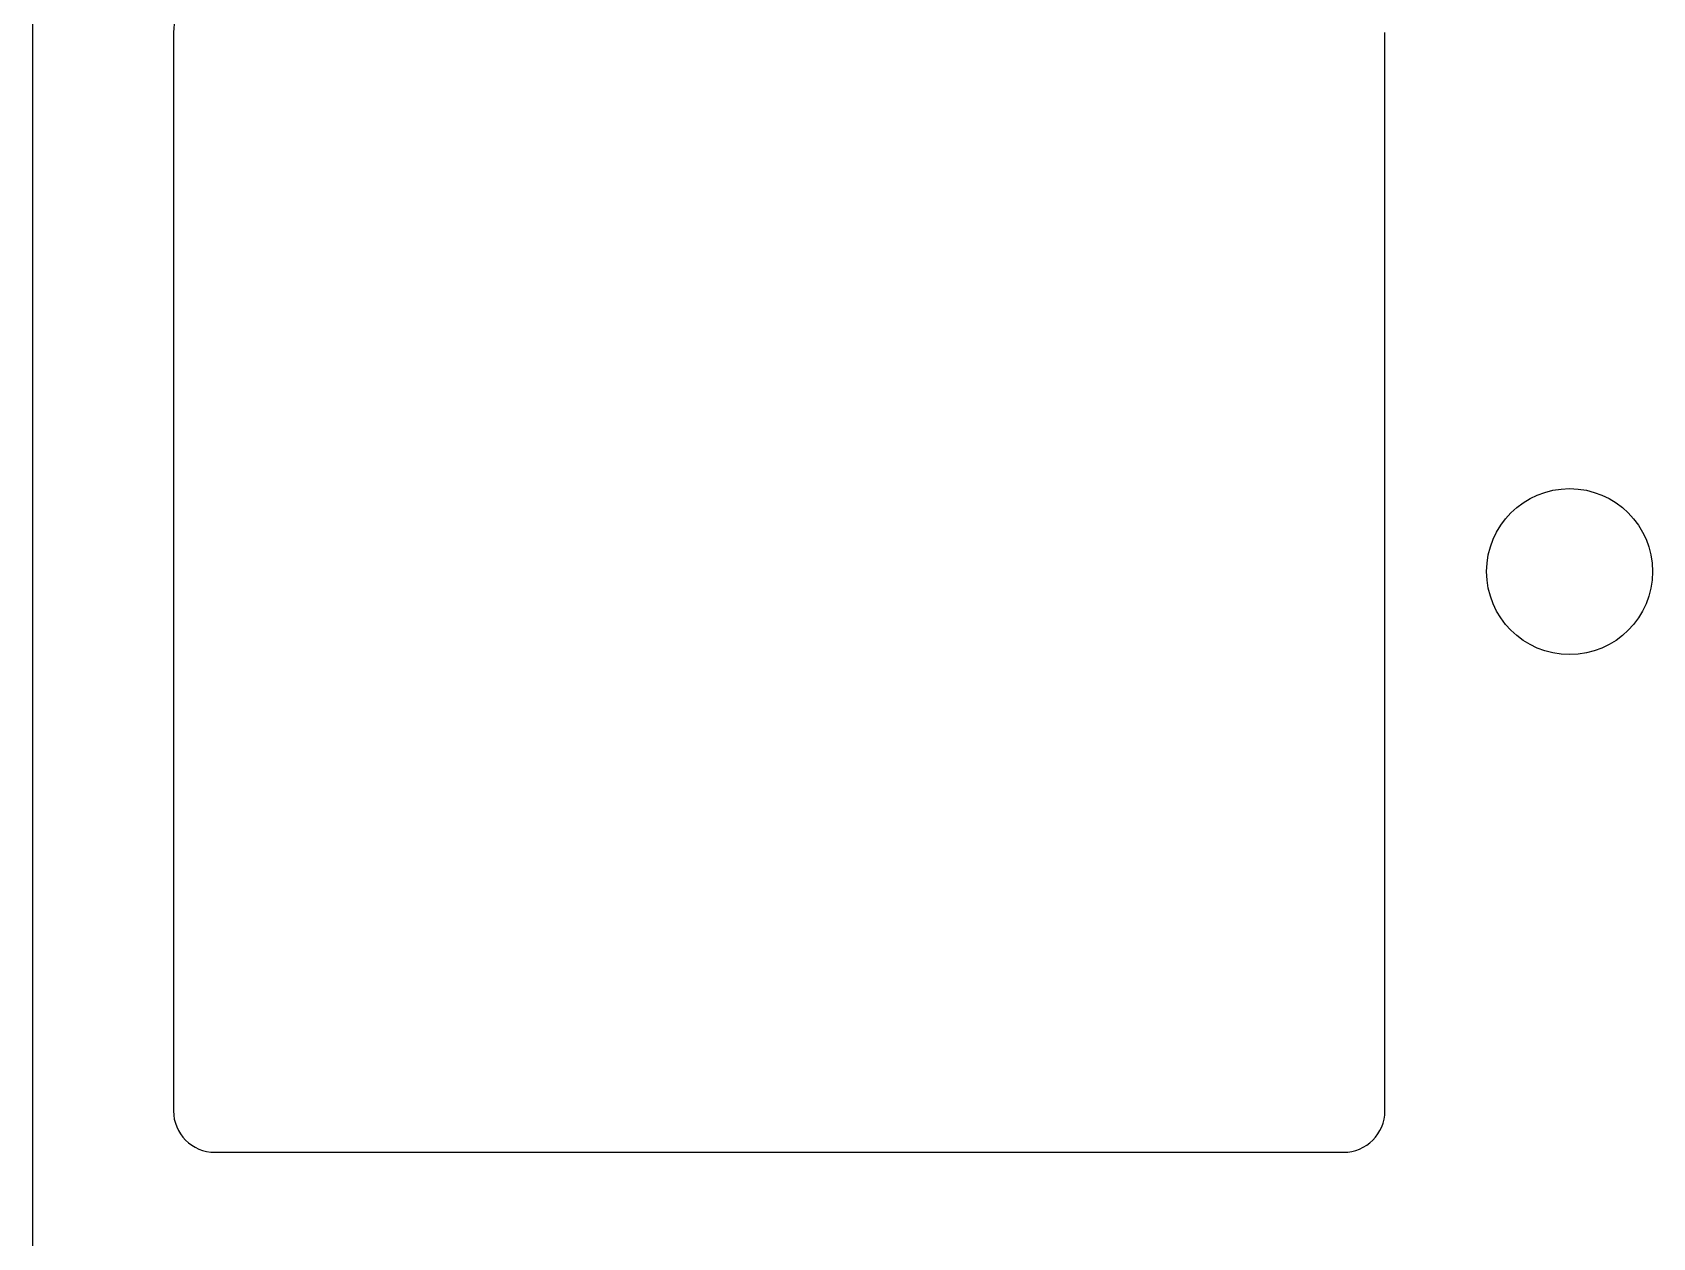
# Model space of a CAD drawing. Header units: millimetres. Extents: x -9 to 276, y -90 to 14.
# Drawn here: x -9 to 10.53, y -8.03 to 6.5 of the extents above; entities that cross this region are included whole.
import ezdxf

# ---------------------------------------------------------------- set-up
doc = ezdxf.new("R2010")
doc.units = ezdxf.units.MM
doc.layers.add('BLACK', color=7, linetype='CONTINUOUS')

msp = doc.modelspace()

# ---------------------------------------------------------------- linework, layer by layer
at = {"layer": 'BLACK', "linetype": 'Continuous'}
for p, q in [((-8.998549, 7.25), (-8.998549, -6.647223)), ((-7.29855, 6.497949), (-7.29855, -6.502049)), ((7.30145, -6.50205), (7.30145, 6.49795)), ((-8.998549, -6.647223), (-8.99855, -20.544445)), ((-6.798549, -7.00205), (6.80145, -7.00205))]:
    msp.add_line(p, q, dxfattribs=at)
at = {"layer": 'BLACK'}
msp.add_circle((9.52645, -0.00205), 1, dxfattribs=at)
for centre, start, end in [((-6.7985, 6.4979), 90.0056144, 179.9943856), ((-6.7985, -6.502), 180.0056144, 269.9943856), ((6.8014, -6.502), 270.005729, 359.994271)]:
    msp.add_arc(centre, 0.50005, start, end, dxfattribs=at)

doc.saveas('drawing.dxf')
